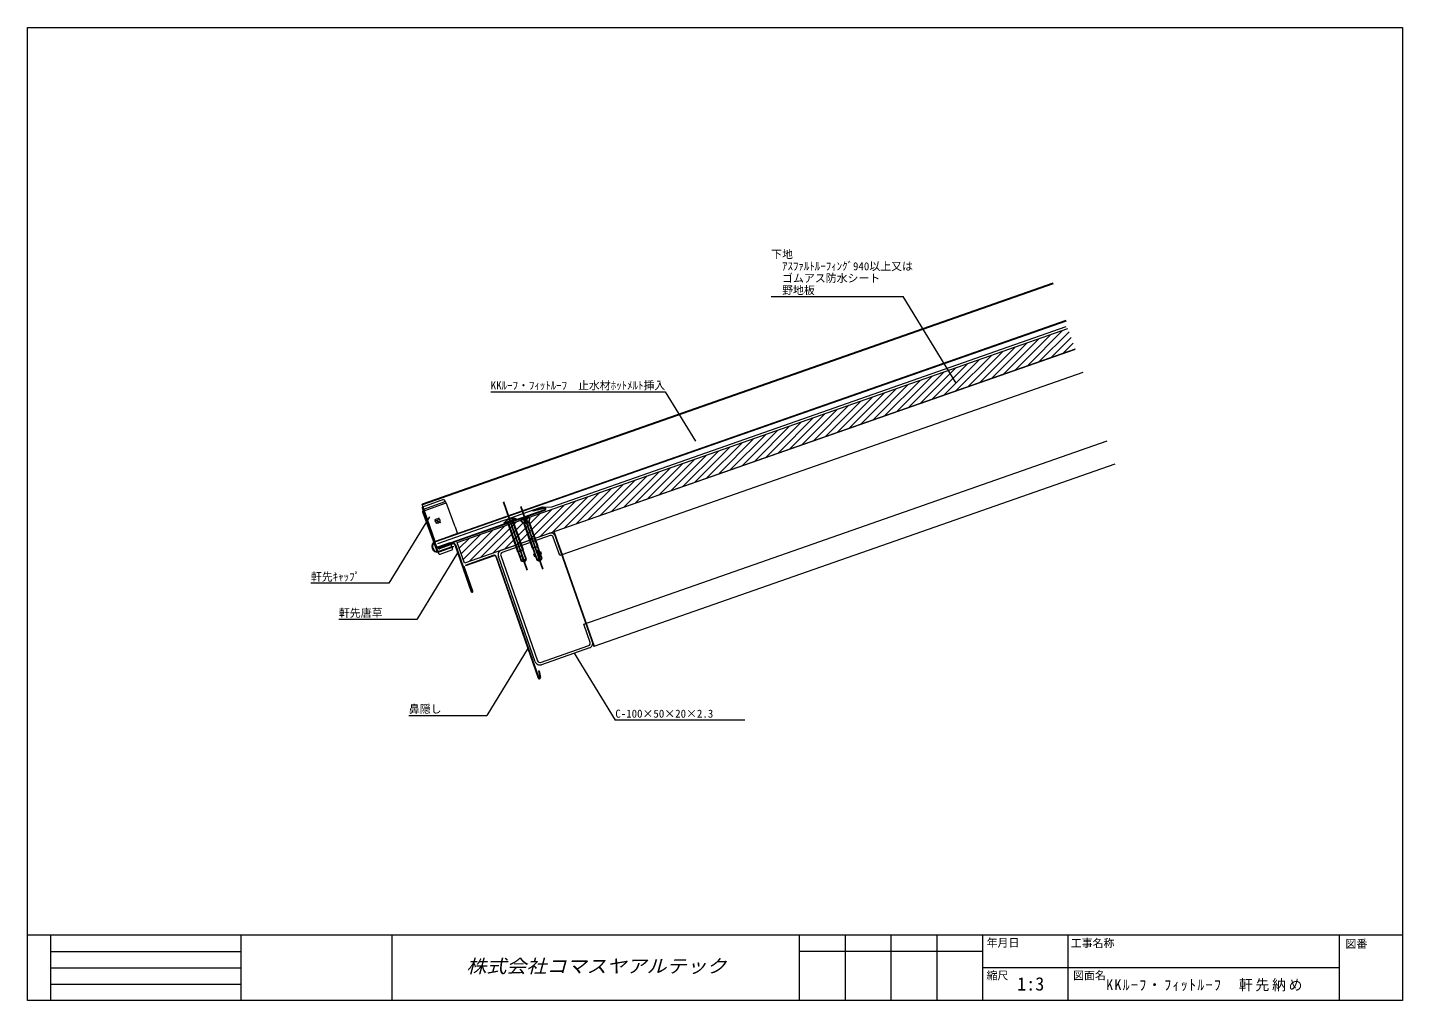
# Model space of a CAD drawing. Units: millimetres, scale not verified. Extents: x -567 to 1804, y -2125 to 401.
# Drawn here: x -567 to 567, y -401 to 401 of the extents above; entities that cross this region are included whole.
import ezdxf
from ezdxf.enums import TextEntityAlignment as Align

# ---------------------------------------------------------------- set-up
doc = ezdxf.new("R2010")
doc.units = ezdxf.units.MM
doc.header["$LTSCALE"] = 3
doc.linetypes.add('USER1', pattern=[47.56, 35.67, -11.89])
doc.linetypes.add('USER4', pattern=[26.7525, 17.835, -8.9175])
for name, color, linetype, lineweight in [('0-0_0', 7, 'Continuous', 18), ('0-3_LAYER004', 7, 'Continuous', 18), ('0-5_LAYER007', 4, 'Continuous', 18), ('0-6_LAYER008', 4, 'Continuous', 18), ('0-7_LAYER009', 3, 'Continuous', 18)]:
    doc.layers.add(name, color=color, linetype=linetype, lineweight=lineweight)
for name, color, linetype in [('0-1_LAYER001', 7, 'Continuous'), ('0-2_LAYER002', 7, 'Continuous'), ('0-4_LAYER005', 7, 'Continuous')]:
    doc.layers.add(name, color=color, linetype=linetype)
doc.styles.add('HG丸ｺﾞｼｯｸM-PRO', font='')
doc.styles.add('ＭＳ ゴシック', font='')
doc.styles.get('HG丸ｺﾞｼｯｸM-PRO').set_extended_font_data('HG丸ｺﾞｼｯｸM-PRO')
doc.styles.get('ＭＳ ゴシック').set_extended_font_data('MS Gothic')

# ---------------------------------------------------------------- blocks, each defined once
blk = doc.blocks.new('GROUP_2')
at = {"layer": '0-4_LAYER005'}
for p, q in [((-154.793, -46.348), (-174.48, 9.9)), ((-174.196, -7.56), (-163.813, -3.926)), ((-174.196, -7.56), (-173.669, -8.011)), ((-173.669, -8.011), (-163.943, -4.607)), ((-162.553, -31.138), (-170.977, -7.069)), ((-159.549, -38.814), (-170.694, -6.97)), ((-169.938, -4.061), (-169.685, -4.786)), ((-169.685, -4.786), (-169.07, -4.571)), ((-169.323, -3.846), (-169.07, -4.571)), ((-155.743, -37.578), (-166.919, -5.649)), ((-158.211, -29.618), (-166.635, -5.55)), ((-163.813, -3.926), (-163.943, -4.607)), ((-162.553, -31.138), (-158.211, -29.618)), ((-160.322, -35.09), (-160.485, -36.14)), ((-157.244, -39.344), (-157.832, -38.477))]:
    blk.add_line(p, q, dxfattribs=at)
blk.add_lwpolyline([(-159.549, -38.814), (-157.244, -39.344), (-155.743, -37.578)], dxfattribs=at)
for centre, radius, start, end in [((-165.433, -15.948), 12.13, 128.56453, 136.25334), ((-167.477, -10.339), 6.743, 75.1394, 144.91167), ((-165.433, -15.948), 12.13, 82.32676, 91.48654), ((-159.471, -35.278), 0.871, 13.16163, 167.57326), ((-150.141, -34.894), 8.484, 181.25186, 204.97744), ((-156.265, -39.241), 1.744, 72.60427, 153.98851)]:
    blk.add_arc(centre, radius, start, end, dxfattribs=at)
blk = doc.blocks.new('GROUP_3')
at = {"layer": '0-4_LAYER005'}
for p, q in [((-142.046, -45.419), (-160.106, 6.181)), ((-160.363, -5.192), (-152.812, -2.549)), ((-160.198, -5.664), (-160.363, -5.192)), ((-160.198, -5.664), (-157.22, -8.118)), ((-157.846, -4.311), (-155.962, -7.678)), ((-153.161, -6.698), (-157.503, -8.217)), ((-150.5, -28.227), (-157.503, -8.217)), ((-146.728, -38.096), (-157.22, -8.118)), ((-155.329, -3.43), (-154.703, -7.237)), ((-153.445, -6.797), (-152.647, -3.021)), ((-142.952, -36.774), (-153.445, -6.797)), ((-146.158, -26.707), (-153.161, -6.698)), ((-152.647, -3.021), (-152.812, -2.549)), ((-146.158, -26.707), (-150.5, -28.227)), ((-144.844, -35.734), (-146.501, -29.602)), ((-146.728, -38.096), (-144.365, -38.794)), ((-142.952, -36.774), (-144.365, -38.794))]:
    blk.add_line(p, q, dxfattribs=at)
for points in [[(-148.565, -32.847), (-149.35, -33.122), (-148.712, -34.947), (-147.926, -34.672)], [(-144.789, -31.526), (-144.004, -31.251), (-143.366, -33.075), (-144.151, -33.35)]]:
    blk.add_lwpolyline(points, dxfattribs=at)
for centre, radius, start, end in [((-158.362, -6.74), 2.128, 68.95838, 149.62171), ((-155.992, -5.571), 1.802, 65.54816, 153.03193), ((-153.419, -4.986), 2.111, 68.55755, 150.02254), ((-165.42, -45.441), 24.674, 31.99767, 39.93432), ((-144.83, -39.064), 2.131, 81.44648, 152.95135), ((-152.87, -38.559), 8.508, 358.42116, 19.39149)]:
    blk.add_arc(centre, radius, start, end, dxfattribs=at)
blk = doc.blocks.new('GROUP_6')
at = {"layer": '0-6_LAYER008', "color": 7}
blk.add_lwpolyline([(-102.946, -105.877), (-108.231, -90.775), (-106.344, -90.115), (-101.058, -105.216)], dxfattribs=at)
blk = doc.blocks.new('GROUP_7')
at = {"layer": '0-6_LAYER008', "color": 7}
blk.add_lwpolyline([(-131.45, -18.381), (-126.165, -33.483), (-128.052, -34.144)], dxfattribs=at)

msp = doc.modelspace()

# ---------------------------------------------------------------- linework, layer by layer
at = {"layer": '0-0_0', "color": 5}
for p, q in [((278.698, 190.174), (-241.385, 8.145)), ((278.863, 189.702), (-241.22, 7.673)), ((289.434, 159.499), (-230.649, -22.53)), ((289.6, 159.027), (-230.484, -23.002)), ((-230.669, -22.538), (-241.385, 8.145)), ((-227.721, -30.739), (-216.01, -26.64)), ((-227.556, -31.21), (-215.845, -27.111)), ((-216.01, -26.64), (-215.845, -27.111))]:
    msp.add_line(p, q, dxfattribs=at)
at = {"layer": '0-0_0', "color": 4}
for p, q in [((46.305, 179.135), (155.294, 179.135)), ((199.031, 107.871), (155.294, 179.135)), ((-184.998, 100.68), (-40.998, 100.68)), ((-40.998, 100.68), (-16, 59.95)), ((-223.947, 12.069), (-241.331, 5.742)), ((-223.947, 12.069), (-222.332, 10.004)), ((-241.63, 5.101), (-230.172, -26.379)), ((-241.12, 1.653), (-231.656, -24.349)), ((-240.843, 2.94), (-241.087, 2.418)), ((-214.346, -10.508), (-220.815, 7.267)), ((-235.334, -2.285), (-268.958, -57.071)), ((-230.649, -22.53), (-212.889, -16.066)), ((-229.474, -27.128), (-230.5, -24.309)), ((-228.935, -30.968), (-228.413, -31.211)), ((-218.731, -23.75), (-228.833, -27.427)), ((-268.958, -57.071), (-333.248, -57.071)), ((-154.028, -110.323), (-188.187, -165.981)), ((-116.017, -114.75), (-82.223, -169.813)), ((-252.477, -165.981), (-188.187, -165.981)), ((24.559, -169.813), (-82.223, -169.813))]:
    msp.add_line(p, q, dxfattribs=at)
at = {"layer": '0-0_0', "color": 4, "linetype": 'USER1'}
for p, q in [((-241.087, 3.611), (-222.529, 10.366)), ((-240.604, 2.282), (-221.734, 9.15))]:
    msp.add_line(p, q, dxfattribs=at)
at = {"layer": '0-0_0', "color": 3}
for p, q in [((-227.567, -27.405), (-140.106, 3.206)), ((-214.334, -10.519), (-212.537, -15.458)), ((-231.681, -24.321), (-229.424, -30.521)), ((-230.499, -24.325), (-230.958, -23.063)), ((-230.194, -26.358), (-227.977, -32.449)), ((-216.06, -24.234), (-227.266, -28.156)), ((-214.148, -25.154), (-200.578, -63.926)), ((-199.634, -63.596), (-206.787, -43.16)), ((-182.143, -34.535), (-205.866, -42.838)), ((-180.869, -35.148), (-145.833, -135.249)), ((-145.597, -129.311), (-145.118, -129.218)), ((-145.118, -129.218), (-144.048, -134.728))]:
    msp.add_line(p, q, dxfattribs=at)
at = {"layer": '0-0_0', "color": 4, "linetype": 'USER4'}
for p, q in [((-231.306, -4.55), (-226.308, -6.881)), ((-227.642, -3.216), (-229.972, -8.215))]:
    msp.add_line(p, q, dxfattribs=at)
at = {"layer": '0-0_0'}
msp.add_line((-391.077, -346.95), (-391.077, -400.95), dxfattribs=at)
at = {"layer": '0-0_0', "color": 3}
for points in [[(-140.702, 5.108), (-150.113, 2.718), (-149.991, 2.239)], [(-200.106, -63.761), (-207.259, -43.325), (-206.787, -43.16)]]:
    msp.add_lwpolyline(points, dxfattribs=at)
at = {"layer": '0-0_0', "color": 4}
for points in [[(-212.268, -32.041), (-245.892, -86.827), (-310.181, -86.827)], [(-226.687, -33.031), (-216.209, -29.217), (-218.09, -24.049)]]:
    msp.add_lwpolyline(points, dxfattribs=at)
msp.add_circle((-228.807, -5.715), 1.95, dxfattribs=at)
for centre, radius, start, end in [((-241.16, 5.272), 0.5, 110, 200), ((-240.18, 1.995), 1, 155, 200), ((-230.212, 3.846), 10, 20, 38.00416), ((-230.478, -23), 0.5, 110, 200), ((-213.06, -15.596), 0.5, 290, 20), ((-229.004, -26.957), 0.5, 200, 290), ((-228.512, -30.062), 1, 200, 245), ((-227.029, -32.091), 1, 200, 290), ((-218.56, -24.22), 0.5, 20, 110)]:
    msp.add_arc(centre, radius, start, end, dxfattribs=at)
at = {"layer": '0-0_0', "color": 3}
for centre, radius, start, end in [((-140.391, 4.164), 1, 283.88049, 112.14705), ((-227.529, -27.818), 0.414, 102.92273, 286.8577), ((-215.564, -25.65), 1.5, 19.29005, 109.29005), ((-181.813, -35.478), 1, 19.29005, 109.29005), ((-200.342, -63.844), 0.75, 199.29005, 19.29005), ((-200.342, -63.844), 0.25, 199.29005, 19.29005), ((-144.932, -134.991), 0.938, 192.248, 22.76964)]:
    msp.add_arc(centre, radius, start, end, dxfattribs=at)
at = {"layer": '0-0_0', "color": 5}
for radius in [4.61, 4.111]:
    msp.add_arc((-228.956, -26.818), radius, 111.82073, 287.48312, dxfattribs=at)
at = {"layer": '0-1_LAYER001'}
msp.add_line((-132.589, -15.129), (-99.646, -109.25), dxfattribs=at)
at = {"layer": '0-3_LAYER004'}
for p, q in [((-567, -346.95), (567, -346.95)), ((-548.1, -346.95), (-548.1, -400.95)), ((-266.54, -346.95), (-266.54, -400.95)), ((69.525, -346.95), (69.525, -400.95)), ((107.325, -346.95), (107.325, -400.95)), ((145.125, -346.95), (145.125, -400.95)), ((182.925, -346.95), (182.925, -400.95)), ((220.725, -346.95), (220.725, -400.95)), ((290.925, -346.95), (290.925, -400.95)), ((514.857, -346.95), (514.857, -400.95)), ((-548.1, -360.45), (-391.077, -360.45)), ((220.725, -360.45), (69.525, -360.45)), ((-548.1, -373.95), (-391.077, -373.95)), ((514.857, -373.95), (220.725, -373.95)), ((-548.1, -387.45), (-391.077, -387.45))]:
    msp.add_line(p, q, dxfattribs=at)
msp.add_lwpolyline([(-567, 400.95), (567, 400.95), (567, -400.95), (-567, -400.95)], close=True, dxfattribs=at)
at = {"layer": '0-5_LAYER007'}
for p, q in [((-134.589, 5.948), (289.6, 154.414)), ((247.571, 118.514), (276.911, 147.854)), ((257.362, 121.941), (286.702, 151.28)), ((267.153, 125.368), (292.013, 150.228)), ((218.199, 108.234), (247.539, 137.573)), ((227.99, 111.661), (257.329, 141)), ((237.781, 115.087), (267.12, 144.427)), ((276.943, 128.794), (293.663, 145.514)), ((286.734, 132.221), (295.313, 140.8)), ((296.525, 135.648), (296.963, 136.086)), ((188.827, 97.954), (218.167, 127.293)), ((198.618, 101.38), (227.957, 130.72)), ((208.409, 104.807), (237.748, 134.147)), ((149.664, 84.247), (179.004, 113.586)), ((159.455, 87.673), (188.794, 117.013)), ((169.246, 91.1), (198.585, 120.44)), ((179.036, 94.527), (208.376, 123.866)), ((120.292, 73.966), (149.632, 103.306)), ((130.083, 77.393), (159.422, 106.733)), ((139.874, 80.82), (169.213, 110.159)), ((90.92, 63.686), (120.259, 93.026)), ((100.711, 67.113), (130.05, 96.452)), ((110.501, 70.54), (139.841, 99.879)), ((61.548, 53.406), (90.887, 82.745)), ((71.339, 56.833), (100.678, 86.172)), ((81.129, 60.259), (110.469, 89.599)), ((22.385, 39.699), (51.725, 69.038)), ((32.176, 43.126), (61.515, 72.465)), ((41.966, 46.552), (71.306, 75.892)), ((51.757, 49.979), (81.097, 79.319)), ((-6.987, 29.419), (22.352, 58.758)), ((2.804, 32.846), (32.143, 62.185)), ((12.594, 36.272), (41.934, 65.612)), ((-36.359, 19.139), (-7.02, 48.478)), ((-26.569, 22.565), (2.771, 51.905)), ((-16.778, 25.992), (12.562, 55.331)), ((-75.522, 5.432), (-46.183, 34.771)), ((-65.731, 8.858), (-36.392, 38.198)), ((-55.941, 12.285), (-26.601, 41.624)), ((-46.15, 15.712), (-16.81, 45.051)), ((-104.894, -4.849), (-75.555, 24.491)), ((-95.103, -1.422), (-65.764, 27.917)), ((-85.313, 2.005), (-55.973, 31.344)), ((-134.266, -15.129), (-104.927, 14.211)), ((-124.476, -11.702), (-95.136, 17.637)), ((-114.685, -8.275), (-85.345, 21.064)), ((-144.355, 5.02), (-228.869, -24.56)), ((-173.429, -28.836), (-144.09, 0.504)), ((-163.638, -25.409), (-134.299, 3.93)), ((-153.848, -21.982), (-124.508, 7.357)), ((-144.057, -18.556), (-114.718, 10.784)), ((-141.595, 5.567), (-134.589, 5.948)), ((-202.801, -39.116), (-173.462, -9.777)), ((-193.011, -35.689), (-163.671, -6.35)), ((-183.22, -32.263), (-153.88, -2.923)), ((-210.986, -28.209), (-202.834, -20.057)), ((-209.336, -32.923), (-193.043, -16.63)), ((-207.686, -37.637), (-183.253, -13.203)), ((-212.636, -23.495), (-212.625, -23.484))]:
    msp.add_line(p, q, dxfattribs=at)
msp.add_lwpolyline([(297.051, 135.832), (-206.692, -40.478), (-212.638, -23.488), (291.105, 152.822)], dxfattribs=at)
msp.add_arc((-141.052, -4.418), 10, 93.11272, 109.29005, dxfattribs=at)
at = {"layer": '0-6_LAYER008', "color": 7}
for p, q in [((-136.547, -15.927), (296.525, 135.648)), ((-126.165, -33.483), (303.659, 116.955)), ((-108.231, -90.775), (323.48, 60.324)), ((-99.646, -108.96), (330.087, 41.446)), ((-176.189, -29.802), (-136.547, -15.927)), ((-135.886, -17.815), (-175.528, -31.69)), ((-128.052, -34.144), (-133.338, -19.042)), ((-148.251, -121.734), (-178.643, -34.899)), ((-176.755, -34.238), (-146.363, -121.073)), ((-143.815, -122.3), (-104.173, -108.425)), ((-103.512, -110.313), (-143.154, -124.188))]:
    msp.add_line(p, q, dxfattribs=at)
for centre, radius, start, end in [((-135.226, -19.703), 4, 19.29, 109.29009), ((-135.226, -19.703), 2, 19.29, 109.29009), ((-174.868, -33.577), 4, 109.29, 199.29009), ((-174.868, -33.577), 2, 109.29, 199.29009), ((-104.833, -106.538), 2, 289.28991, 19.29005), ((-104.833, -106.538), 4, 289.29, 19.29005), ((-144.476, -120.412), 4, 199.29, 289.29009), ((-144.476, -120.412), 2, 199.28991, 289.29019)]:
    msp.add_arc(centre, radius, start, end, dxfattribs=at)
at = {"layer": '0-7_LAYER009'}
for p, q in [((-227.732, -26.933), (-140.271, 3.678)), ((-140.58, 4.629), (-149.991, 2.239)), ((-215.895, -24.706), (-227.101, -28.628)), ((-214.62, -25.319), (-201.05, -64.092)), ((-182.308, -34.063), (-206.031, -42.366)), ((-180.397, -34.983), (-145.362, -135.084)), ((-145.597, -129.311), (-144.527, -134.821))]:
    msp.add_line(p, q, dxfattribs=at)
for centre, radius, start, end in [((-140.391, 4.164), 0.501, 283.88049, 112.14705), ((-227.529, -27.818), 0.907, 102.92273, 286.8577), ((-215.564, -25.65), 1, 19.29005, 109.29005), ((-181.813, -35.478), 1.5, 19.29005, 109.29005), ((-144.932, -134.991), 0.44, 192.248, 22.76964)]:
    msp.add_arc(centre, radius, start, end, dxfattribs=at)

# ---------------------------------------------------------------- block references
at = {"layer": '0-0_0'}
for name in ['GROUP_2', 'GROUP_3', 'GROUP_7', 'GROUP_6']:
    msp.add_blockref(name, (0, 0), dxfattribs=at)

# ---------------------------------------------------------------- texts
at = {"layer": '0-0_0', "style": 'ＭＳ ゴシック'}
for s, p in [('㏍ﾙｰﾌ・ﾌｨｯﾄﾙｰﾌ\u3000止水材ﾎｯﾄﾒﾙﾄ挿入', (-184.998, 100.68)), ('軒先ｷｬｯﾌﾟ', (-333.248, -57.071))]:
    msp.add_text(s, height=6.598, dxfattribs=at).set_placement(p, align=Align.BOTTOM_LEFT)
at = {"layer": '0-0_0', "color": 3, "style": 'HG丸ｺﾞｼｯｸM-PRO', "oblique": 15, "width": 1.1}
msp.add_text('株式会社コマスヤアルテック', height=11, dxfattribs=at).set_placement((-205.007, -381.45), align=Align.BOTTOM_LEFT)
at = {"layer": '0-2_LAYER002', "style": 'ＭＳ ゴシック'}
for s, p in [('下地', (46.305, 208.789)), ('\u3000ｱｽﾌｧﾙﾄﾙｰﾌｨﾝｸﾞ940以上又は', (46.305, 198.904)), ('\u3000ゴムアス防水シート', (46.305, 189.02)), ('\u3000野地板', (46.305, 179.135)), ('軒先唐草', (-310.181, -86.827)), ('鼻隠し', (-252.477, -165.981)), ('C-100×50×20×2.3', (-82.223, -169.813))]:
    msp.add_text(s, height=6.598, dxfattribs=at).set_placement(p, align=Align.BOTTOM_LEFT)
at = {"layer": '0-3_LAYER004', "style": 'ＭＳ ゴシック'}
for s, height, p in [('年月日', 6.598, (224, -358.65)), ('工事名称', 6.598, (293.4, -359.05)), ('図番', 6.598, (520, -359.55)), ('縮尺', 6.598, (223.9, -385.65)), ('1:3', 11, (249.15, -396.05)), ('図面名', 6.598, (295.3, -385.65))]:
    msp.add_text(s, height=height, dxfattribs=at).set_placement(p, align=Align.BOTTOM_LEFT)
at = {"layer": '0-3_LAYER004', "insert": (322.641, -393.45), "char_height": 8.798, "attachment_point": 7, "style": 'ＭＳ ゴシック'}
msp.add_mtext('\\T1.2;\\W0.95;KKﾙｰﾌ・ﾌｨｯﾄﾙｰﾌ\u3000軒先納め', dxfattribs=at)

doc.saveas('drawing.dxf')
